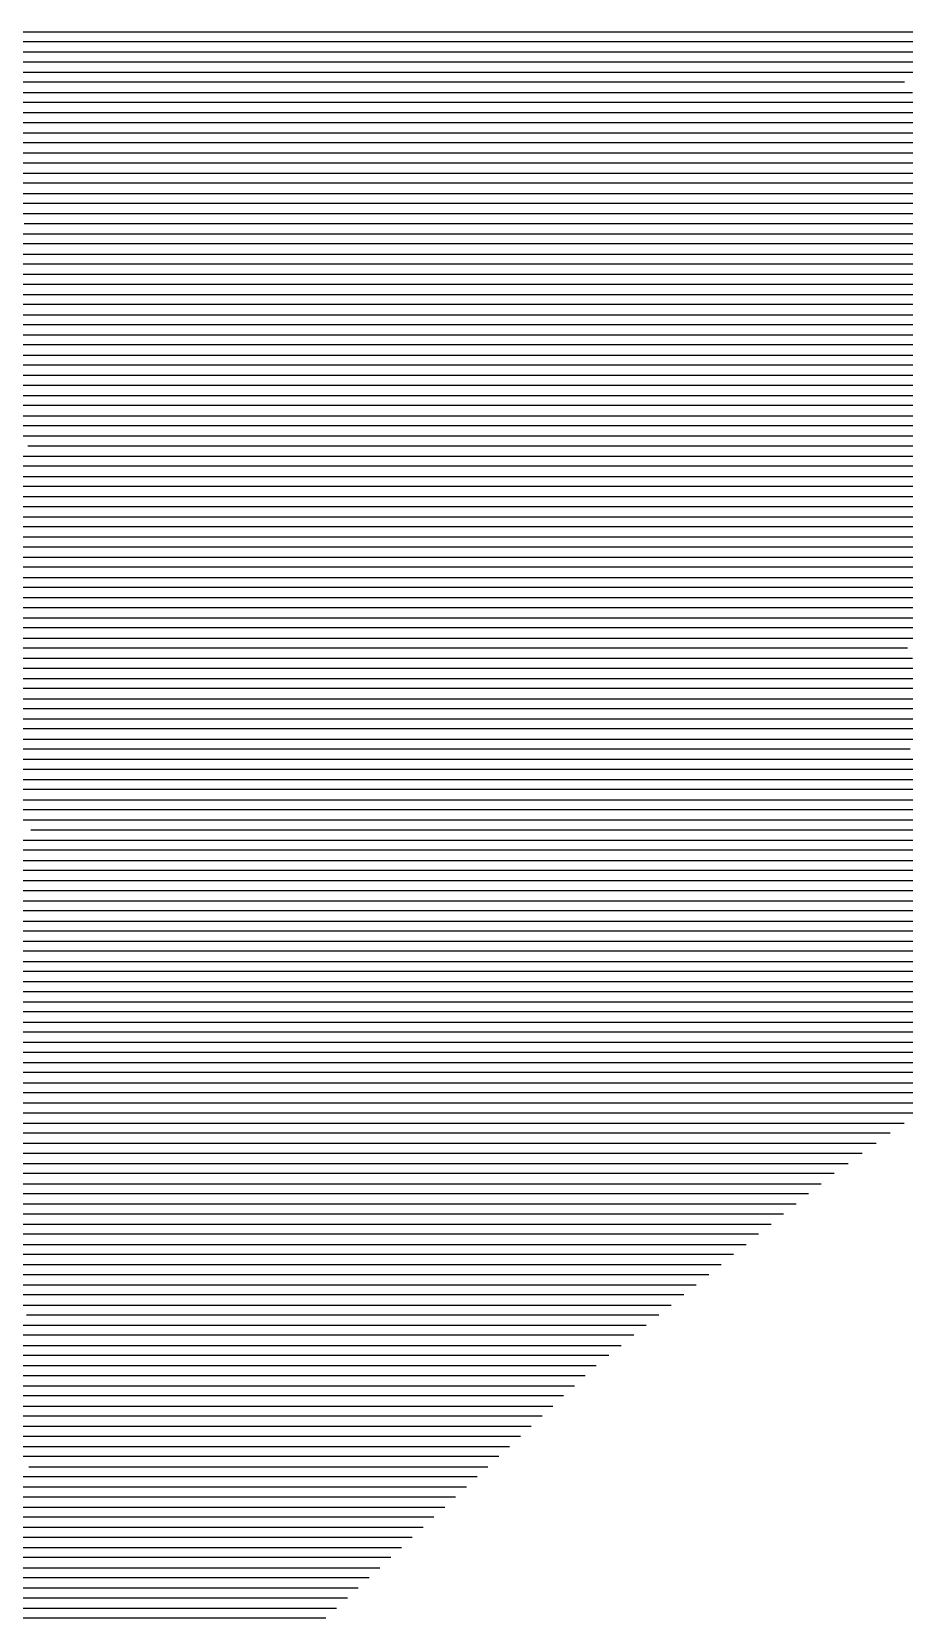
# Model space of a CAD drawing. Header units: metres. Extents: x -6.9 to 6.9, y -7 to 7.
# Drawn here: x -3.81 to -2.946, y 3.506 to 5.076 of the extents above; entities that cross this region are included whole.
import ezdxf

# ---------------------------------------------------------------- set-up
doc = ezdxf.new("R2010")
doc.units = ezdxf.units.M

msp = doc.modelspace()

# ---------------------------------------------------------------- linework, layer by layer
for p, q in [((-3.977887, 5.076469, -0.677745), (-3.560735, 5.076469, -0.637117)), ((-3.560735, 5.076469, -0.637117), (-3.421438, 5.076469, -0.623063)), ((-3.421438, 5.076469, -0.623063), (-3.241267, 5.076469, -0.605376)), ((-3.241267, 5.076469, -0.605376), (-2.985709, 5.076469, -0.579367)), ((-2.985709, 5.076469, -0.579367), (-2.837104, 5.076469, -0.56466)), ((-3.555966, 5.066469, -0.636355), (-3.969437, 5.066469, -0.676624)), ((-3.960987, 5.056469, -0.675503), (-3.551197, 5.056469, -0.635593)), ((-3.414665, 5.066469, -0.622099), (-3.555966, 5.066469, -0.636355)), ((-3.551197, 5.056469, -0.635593), (-3.407893, 5.056469, -0.621134)), ((-3.23638, 5.066469, -0.604597), (-3.414665, 5.066469, -0.622099)), ((-3.407893, 5.056469, -0.621134), (-3.231493, 5.056469, -0.603818)), ((-2.977816, 5.066469, -0.578282), (-3.23638, 5.066469, -0.604597)), ((-3.231493, 5.056469, -0.603818), (-2.969923, 5.056469, -0.577197)), ((-2.831254, 5.066469, -0.563777), (-2.977816, 5.066469, -0.578282)), ((-2.969923, 5.056469, -0.577197), (-2.825403, 5.056469, -0.562894)), ((-3.546428, 5.046469, -0.634831), (-3.952538, 5.046469, -0.674382)), ((-3.40112, 5.046469, -0.62017), (-3.546428, 5.046469, -0.634831)), ((-3.226606, 5.046469, -0.603038), (-3.40112, 5.046469, -0.62017)), ((-2.96203, 5.046469, -0.576111), (-3.226606, 5.046469, -0.603038)), ((-2.819552, 5.046469, -0.562011), (-2.96203, 5.046469, -0.576111)), ((-3.944088, 5.036469, -0.673262), (-3.54166, 5.036469, -0.634068)), ((-3.536891, 5.026469, -0.633306), (-3.935639, 5.026469, -0.672141)), ((-3.54166, 5.036469, -0.634068), (-3.394348, 5.036469, -0.619205)), ((-3.387576, 5.026469, -0.618241), (-3.536891, 5.026469, -0.633306)), ((-3.394348, 5.036469, -0.619205), (-3.221719, 5.036469, -0.602259)), ((-3.216832, 5.026469, -0.60148), (-3.387576, 5.026469, -0.618241)), ((-3.221719, 5.036469, -0.602259), (-2.954137, 5.036469, -0.575026)), ((-2.946243, 5.026469, -0.573941), (-3.216832, 5.026469, -0.60148)), ((-2.954137, 5.036469, -0.575026), (-2.813702, 5.036469, -0.561128)), ((-3.927189, 5.016469, -0.67102), (-3.532122, 5.016469, -0.632544)), ((-3.532122, 5.016469, -0.632544), (-3.380803, 5.016469, -0.617276)), ((-3.380803, 5.016469, -0.617276), (-3.211945, 5.016469, -0.6007)), ((-3.211945, 5.016469, -0.6007), (-2.93835, 5.016469, -0.572855)), ((-3.527354, 5.006469, -0.631781), (-3.918739, 5.006469, -0.669899)), ((-3.91029, 4.996469, -0.668779), (-3.522585, 4.996469, -0.631019)), ((-3.374031, 5.006469, -0.616312), (-3.527354, 5.006469, -0.631781)), ((-3.522585, 4.996469, -0.631019), (-3.367258, 4.996469, -0.615348)), ((-3.207058, 5.006469, -0.599921), (-3.374031, 5.006469, -0.616312)), ((-3.367258, 4.996469, -0.615348), (-3.202171, 4.996469, -0.599142)), ((-2.930457, 5.006469, -0.57177), (-3.207058, 5.006469, -0.599921)), ((-3.202171, 4.996469, -0.599142), (-2.922564, 4.996469, -0.570685)), ((-3.517816, 4.986469, -0.630257), (-3.90184, 4.986469, -0.667658)), ((-3.360486, 4.986469, -0.614383), (-3.517816, 4.986469, -0.630257)), ((-3.197284, 4.986469, -0.598362), (-3.360486, 4.986469, -0.614383)), ((-2.914671, 4.986469, -0.569599), (-3.197284, 4.986469, -0.598362)), ((-3.89339, 4.976469, -0.666537), (-3.513048, 4.976469, -0.629495)), ((-3.508279, 4.966469, -0.628732), (-3.884941, 4.966469, -0.665416)), ((-3.513048, 4.976469, -0.629495), (-3.353713, 4.976469, -0.613419)), ((-3.346941, 4.966469, -0.612454), (-3.508279, 4.966469, -0.628732)), ((-3.353713, 4.976469, -0.613419), (-3.192397, 4.976469, -0.597583)), ((-3.18751, 4.966469, -0.596804), (-3.346941, 4.966469, -0.612454)), ((-3.192397, 4.976469, -0.597583), (-2.906777, 4.976469, -0.568514)), ((-2.898884, 4.966469, -0.567429), (-3.18751, 4.966469, -0.596804)), ((-3.876491, 4.956469, -0.664296), (-3.50351, 4.956469, -0.62797)), ((-3.498742, 4.946469, -0.627208), (-3.868042, 4.946469, -0.663175)), ((-3.50351, 4.956469, -0.62797), (-3.340169, 4.956469, -0.61149)), ((-3.333396, 4.946469, -0.610525), (-3.498742, 4.946469, -0.627208)), ((-3.340169, 4.956469, -0.61149), (-3.182623, 4.956469, -0.596024)), ((-3.177736, 4.946469, -0.595245), (-3.333396, 4.946469, -0.610525)), ((-3.182623, 4.956469, -0.596024), (-2.890991, 4.956469, -0.566343)), ((-2.883098, 4.946469, -0.565258), (-3.177736, 4.946469, -0.595245)), ((-3.859592, 4.936469, -0.662054), (-3.493973, 4.936469, -0.626446)), ((-3.493973, 4.936469, -0.626446), (-3.326624, 4.936469, -0.609561)), ((-3.326624, 4.936469, -0.609561), (-3.172849, 4.936469, -0.594465)), ((-3.172849, 4.936469, -0.594465), (-2.875205, 4.936469, -0.564173)), ((-3.489204, 4.926469, -0.625683), (-3.851142, 4.926469, -0.660933)), ((-3.842693, 4.916469, -0.659812), (-3.484435, 4.916469, -0.624921)), ((-3.319851, 4.926469, -0.608596), (-3.489204, 4.926469, -0.625683)), ((-3.484435, 4.916469, -0.624921), (-3.313079, 4.916469, -0.607632)), ((-3.167962, 4.926469, -0.593686), (-3.319851, 4.926469, -0.608596)), ((-3.313079, 4.916469, -0.607632), (-3.163075, 4.916469, -0.592907)), ((-2.867311, 4.926469, -0.563087), (-3.167962, 4.926469, -0.593686)), ((-3.163075, 4.916469, -0.592907), (-2.859418, 4.916469, -0.562002)), ((-3.479667, 4.906469, -0.624159), (-3.834243, 4.906469, -0.658692)), ((-3.306306, 4.906469, -0.606668), (-3.479667, 4.906469, -0.624159)), ((-3.158188, 4.906469, -0.592127), (-3.306306, 4.906469, -0.606668)), ((-2.851525, 4.906469, -0.560917), (-3.158188, 4.906469, -0.592127)), ((-3.825794, 4.896469, -0.657571), (-3.474898, 4.896469, -0.623396)), ((-3.470129, 4.886469, -0.622634), (-3.817344, 4.886469, -0.65645)), ((-3.474898, 4.896469, -0.623396), (-3.299534, 4.896469, -0.605703)), ((-3.292762, 4.886469, -0.604739), (-3.470129, 4.886469, -0.622634)), ((-3.299534, 4.896469, -0.605703), (-3.153301, 4.896469, -0.591348)), ((-3.148414, 4.886469, -0.590569), (-3.292762, 4.886469, -0.604739)), ((-3.153301, 4.896469, -0.591348), (-2.843632, 4.896469, -0.559832)), ((-2.835739, 4.886469, -0.558746), (-3.148414, 4.886469, -0.590569)), ((-3.943093, 4.876469, -0.668732), (-3.808894, 4.876469, -0.655329)), ((-3.808894, 4.876469, -0.655329), (-3.465361, 4.876469, -0.621872)), ((-3.465361, 4.876469, -0.621872), (-3.285989, 4.876469, -0.603774)), ((-3.285989, 4.876469, -0.603774), (-3.143527, 4.876469, -0.589789)), ((-3.143527, 4.876469, -0.589789), (-2.827845, 4.876469, -0.557661)), ((-3.800445, 4.866469, -0.654209), (-3.936924, 4.866469, -0.667839)), ((-3.930755, 4.856469, -0.666946), (-3.791995, 4.856469, -0.653088)), ((-3.460592, 4.866469, -0.62111), (-3.800445, 4.866469, -0.654209)), ((-3.791995, 4.856469, -0.653088), (-3.455823, 4.856469, -0.620347)), ((-3.279217, 4.866469, -0.60281), (-3.460592, 4.866469, -0.62111)), ((-3.455823, 4.856469, -0.620347), (-3.272444, 4.856469, -0.601845)), ((-3.138639, 4.866469, -0.58901), (-3.279217, 4.866469, -0.60281)), ((-3.272444, 4.856469, -0.601845), (-3.133752, 4.856469, -0.588231)), ((-2.819952, 4.866469, -0.556576), (-3.138639, 4.866469, -0.58901)), ((-3.133752, 4.856469, -0.588231), (-2.812059, 4.856469, -0.55549)), ((-3.783545, 4.846469, -0.651967), (-3.924585, 4.846469, -0.666053)), ((-3.918416, 4.836469, -0.66516), (-3.775096, 4.836469, -0.650846)), ((-3.451055, 4.846469, -0.619585), (-3.783545, 4.846469, -0.651967)), ((-3.775096, 4.836469, -0.650846), (-3.446286, 4.836469, -0.618823)), ((-3.265672, 4.846469, -0.600881), (-3.451055, 4.846469, -0.619585)), ((-3.446286, 4.836469, -0.618823), (-3.258899, 4.836469, -0.599917)), ((-3.128865, 4.846469, -0.587451), (-3.265672, 4.846469, -0.600881)), ((-3.258899, 4.836469, -0.599917), (-3.123978, 4.836469, -0.586672)), ((-2.804166, 4.846469, -0.554405), (-3.128865, 4.846469, -0.587451)), ((-3.123978, 4.836469, -0.586672), (-2.796273, 4.836469, -0.55332)), ((-3.766646, 4.826469, -0.649726), (-3.912247, 4.826469, -0.664267)), ((-3.441517, 4.826469, -0.61806), (-3.766646, 4.826469, -0.649726)), ((-3.252127, 4.826469, -0.598952), (-3.441517, 4.826469, -0.61806)), ((-3.119091, 4.826469, -0.585893), (-3.252127, 4.826469, -0.598952)), ((-2.788379, 4.826469, -0.552234), (-3.119091, 4.826469, -0.585893)), ((-3.906077, 4.816469, -0.663374), (-3.758197, 4.816469, -0.648605)), ((-3.749747, 4.806469, -0.647484), (-3.899908, 4.806469, -0.662481)), ((-3.758197, 4.816469, -0.648605), (-3.436749, 4.816469, -0.617298)), ((-3.43198, 4.806469, -0.616536), (-3.749747, 4.806469, -0.647484)), ((-3.436749, 4.816469, -0.617298), (-3.245355, 4.816469, -0.597988)), ((-3.238582, 4.806469, -0.597023), (-3.43198, 4.806469, -0.616536)), ((-3.245355, 4.816469, -0.597988), (-3.114204, 4.816469, -0.585113)), ((-3.109317, 4.806469, -0.584334), (-3.238582, 4.806469, -0.597023)), ((-3.114204, 4.816469, -0.585113), (-2.780486, 4.816469, -0.551149)), ((-2.772593, 4.806469, -0.550064), (-3.109317, 4.806469, -0.584334)), ((-3.893738, 4.796469, -0.661588), (-3.741297, 4.796469, -0.646363)), ((-3.741297, 4.796469, -0.646363), (-3.427211, 4.796469, -0.615774)), ((-3.427211, 4.796469, -0.615774), (-3.23181, 4.796469, -0.596059)), ((-3.23181, 4.796469, -0.596059), (-3.10443, 4.796469, -0.583554)), ((-3.10443, 4.796469, -0.583554), (-2.7647, 4.796469, -0.548978)), ((-3.732848, 4.786469, -0.645242), (-3.887569, 4.786469, -0.660695)), ((-3.8814, 4.776469, -0.659802), (-3.724398, 4.776469, -0.644122)), ((-3.422442, 4.786469, -0.615011), (-3.732848, 4.786469, -0.645242)), ((-3.724398, 4.776469, -0.644122), (-3.417674, 4.776469, -0.614249)), ((-3.225037, 4.786469, -0.595094), (-3.422442, 4.786469, -0.615011)), ((-3.417674, 4.776469, -0.614249), (-3.218265, 4.776469, -0.59413)), ((-3.099543, 4.786469, -0.582775), (-3.225037, 4.786469, -0.595094)), ((-3.218265, 4.776469, -0.59413), (-3.094656, 4.776469, -0.581996)), ((-2.756807, 4.786469, -0.547893), (-3.099543, 4.786469, -0.582775)), ((-3.094656, 4.776469, -0.581996), (-2.748914, 4.776469, -0.546808)), ((-3.715949, 4.766469, -0.643001), (-3.87523, 4.766469, -0.658909)), ((-3.412905, 4.766469, -0.613487), (-3.715949, 4.766469, -0.643001)), ((-3.211493, 4.766469, -0.593165), (-3.412905, 4.766469, -0.613487)), ((-3.089769, 4.766469, -0.581216), (-3.211493, 4.766469, -0.593165)), ((-2.74102, 4.766469, -0.545723), (-3.089769, 4.766469, -0.581216)), ((-3.869061, 4.756469, -0.658016), (-3.707499, 4.756469, -0.64188)), ((-3.699049, 4.746469, -0.640759), (-3.862891, 4.746469, -0.657123)), ((-3.707499, 4.756469, -0.64188), (-3.408136, 4.756469, -0.612725)), ((-3.403368, 4.746469, -0.611962), (-3.699049, 4.746469, -0.640759)), ((-3.408136, 4.756469, -0.612725), (-3.20472, 4.756469, -0.592201)), ((-3.197948, 4.746469, -0.591237), (-3.403368, 4.746469, -0.611962)), ((-3.20472, 4.756469, -0.592201), (-3.084882, 4.756469, -0.580437)), ((-3.079995, 4.746469, -0.579658), (-3.197948, 4.746469, -0.591237)), ((-3.084882, 4.756469, -0.580437), (-2.733127, 4.756469, -0.544637)), ((-2.725234, 4.746469, -0.543552), (-3.079995, 4.746469, -0.579658)), ((-3.856722, 4.736469, -0.65623), (-3.6906, 4.736469, -0.639639)), ((-3.68215, 4.726469, -0.638518), (-3.850553, 4.726469, -0.655337)), ((-3.6906, 4.736469, -0.639639), (-3.398599, 4.736469, -0.6112)), ((-3.39383, 4.726469, -0.610438), (-3.68215, 4.726469, -0.638518)), ((-3.398599, 4.736469, -0.6112), (-3.191175, 4.736469, -0.590272)), ((-3.184403, 4.726469, -0.589308), (-3.39383, 4.726469, -0.610438)), ((-3.191175, 4.736469, -0.590272), (-3.075108, 4.736469, -0.578878)), ((-3.070221, 4.726469, -0.578099), (-3.184403, 4.726469, -0.589308)), ((-3.075108, 4.736469, -0.578878), (-2.717341, 4.736469, -0.542467)), ((-2.709448, 4.726469, -0.541381), (-3.070221, 4.726469, -0.578099)), ((-3.844383, 4.716469, -0.654444), (-3.6737, 4.716469, -0.637397)), ((-3.6737, 4.716469, -0.637397), (-3.389062, 4.716469, -0.609675)), ((-3.389062, 4.716469, -0.609675), (-3.17763, 4.716469, -0.588343)), ((-3.17763, 4.716469, -0.588343), (-3.065334, 4.716469, -0.57732)), ((-3.065334, 4.716469, -0.57732), (-2.701554, 4.716469, -0.540296)), ((-3.665251, 4.706469, -0.636276), (-3.838214, 4.706469, -0.653551)), ((-3.832045, 4.696469, -0.652658), (-3.656801, 4.696469, -0.635156)), ((-3.384293, 4.706469, -0.608913), (-3.665251, 4.706469, -0.636276)), ((-3.656801, 4.696469, -0.635156), (-3.379524, 4.696469, -0.608151)), ((-3.170858, 4.706469, -0.587379), (-3.384293, 4.706469, -0.608913)), ((-3.379524, 4.696469, -0.608151), (-3.164086, 4.696469, -0.586414)), ((-3.060447, 4.706469, -0.57654), (-3.170858, 4.706469, -0.587379)), ((-3.164086, 4.696469, -0.586414), (-3.05556, 4.696469, -0.575761)), ((-2.693661, 4.706469, -0.539211), (-3.060447, 4.706469, -0.57654)), ((-3.05556, 4.696469, -0.575761), (-2.685768, 4.696469, -0.538125)), ((-3.648352, 4.686469, -0.634035), (-3.825875, 4.686469, -0.651765)), ((-3.374755, 4.686469, -0.607389), (-3.648352, 4.686469, -0.634035)), ((-3.157313, 4.686469, -0.58545), (-3.374755, 4.686469, -0.607389)), ((-3.050673, 4.686469, -0.574982), (-3.157313, 4.686469, -0.58545)), ((-2.677875, 4.686469, -0.53704), (-3.050673, 4.686469, -0.574982)), ((-3.819706, 4.676469, -0.650871), (-3.639902, 4.676469, -0.632914)), ((-3.631452, 4.666469, -0.631793), (-3.813536, 4.666469, -0.649978)), ((-3.639902, 4.676469, -0.632914), (-3.369987, 4.676469, -0.606626)), ((-3.365218, 4.666469, -0.605864), (-3.631452, 4.666469, -0.631793)), ((-3.369987, 4.676469, -0.606626), (-3.150541, 4.676469, -0.584485)), ((-3.143768, 4.666469, -0.583521), (-3.365218, 4.666469, -0.605864)), ((-3.150541, 4.676469, -0.584485), (-3.045786, 4.676469, -0.574202)), ((-3.040899, 4.666469, -0.573423), (-3.143768, 4.666469, -0.583521)), ((-3.045786, 4.676469, -0.574202), (-2.669982, 4.676469, -0.535955)), ((-2.662088, 4.666469, -0.534869), (-3.040899, 4.666469, -0.573423)), ((-4.200364, 4.656469, -0.687064), (-3.807367, 4.656469, -0.649085)), ((-3.807367, 4.656469, -0.649085), (-3.623003, 4.656469, -0.630672)), ((-3.623003, 4.656469, -0.630672), (-3.360449, 4.656469, -0.605102)), ((-3.360449, 4.656469, -0.605102), (-3.136996, 4.656469, -0.582557)), ((-3.136996, 4.656469, -0.582557), (-3.036012, 4.656469, -0.572643)), ((-3.036012, 4.656469, -0.572643), (-2.654195, 4.656469, -0.533784)), ((-3.801198, 4.646469, -0.648192), (-4.18983, 4.646469, -0.685749)), ((-4.179297, 4.636469, -0.684434), (-3.795028, 4.636469, -0.647299)), ((-3.614553, 4.646469, -0.629552), (-3.801198, 4.646469, -0.648192)), ((-3.795028, 4.636469, -0.647299), (-3.606103, 4.636469, -0.628431)), ((-3.355681, 4.646469, -0.60434), (-3.614553, 4.646469, -0.629552)), ((-3.606103, 4.636469, -0.628431), (-3.350912, 4.636469, -0.603577)), ((-3.130223, 4.646469, -0.581592), (-3.355681, 4.646469, -0.60434)), ((-3.350912, 4.636469, -0.603577), (-3.123451, 4.636469, -0.580628)), ((-3.031125, 4.646469, -0.571864), (-3.130223, 4.646469, -0.581592)), ((-3.123451, 4.636469, -0.580628), (-3.026238, 4.636469, -0.571085)), ((-2.646302, 4.646469, -0.532699), (-3.031125, 4.646469, -0.571864)), ((-3.026238, 4.636469, -0.571085), (-2.638409, 4.636469, -0.531614)), ((-3.788859, 4.626469, -0.646406), (-4.168763, 4.626469, -0.683119)), ((-4.158229, 4.616469, -0.681804), (-3.782689, 4.616469, -0.645513)), ((-3.597654, 4.626469, -0.62731), (-3.788859, 4.626469, -0.646406)), ((-3.782689, 4.616469, -0.645513), (-3.589204, 4.616469, -0.626189)), ((-3.346143, 4.626469, -0.602815), (-3.597654, 4.626469, -0.62731)), ((-3.589204, 4.616469, -0.626189), (-3.341375, 4.616469, -0.602053)), ((-3.116679, 4.626469, -0.579663), (-3.346143, 4.626469, -0.602815)), ((-3.341375, 4.616469, -0.602053), (-3.109906, 4.616469, -0.578699)), ((-3.021351, 4.626469, -0.570305), (-3.116679, 4.626469, -0.579663)), ((-3.109906, 4.616469, -0.578699), (-3.016464, 4.616469, -0.569526)), ((-2.630516, 4.626469, -0.530528), (-3.021351, 4.626469, -0.570305)), ((-3.016464, 4.616469, -0.569526), (-2.622622, 4.616469, -0.529443)), ((-3.77652, 4.606469, -0.64462), (-4.147695, 4.606469, -0.68049)), ((-3.580755, 4.606469, -0.625069), (-3.77652, 4.606469, -0.64462)), ((-3.336606, 4.606469, -0.60129), (-3.580755, 4.606469, -0.625069)), ((-3.103134, 4.606469, -0.577734), (-3.336606, 4.606469, -0.60129)), ((-3.011577, 4.606469, -0.568747), (-3.103134, 4.606469, -0.577734)), ((-2.614729, 4.606469, -0.528358), (-3.011577, 4.606469, -0.568747)), ((-4.137162, 4.596469, -0.679175), (-3.770351, 4.596469, -0.643727)), ((-3.764181, 4.586469, -0.642834), (-4.126628, 4.586469, -0.67786)), ((-3.770351, 4.596469, -0.643727), (-3.572305, 4.596469, -0.623948)), ((-3.563855, 4.586469, -0.622827), (-3.764181, 4.586469, -0.642834)), ((-3.572305, 4.596469, -0.623948), (-3.331837, 4.596469, -0.600528)), ((-3.327069, 4.586469, -0.599766), (-3.563855, 4.586469, -0.622827)), ((-3.331837, 4.596469, -0.600528), (-3.096361, 4.596469, -0.57677)), ((-3.089589, 4.586469, -0.575806), (-3.327069, 4.586469, -0.599766)), ((-3.096361, 4.596469, -0.57677), (-3.00669, 4.596469, -0.567967)), ((-3.001803, 4.586469, -0.567188), (-3.089589, 4.586469, -0.575806)), ((-3.00669, 4.596469, -0.567967), (-2.606836, 4.596469, -0.527272)), ((-2.598943, 4.586469, -0.526187), (-3.001803, 4.586469, -0.567188)), ((-4.116094, 4.576469, -0.676545), (-3.758012, 4.576469, -0.641941)), ((-3.758012, 4.576469, -0.641941), (-3.555406, 4.576469, -0.621706)), ((-3.555406, 4.576469, -0.621706), (-3.3223, 4.576469, -0.599004)), ((-3.3223, 4.576469, -0.599004), (-3.082816, 4.576469, -0.574841)), ((-3.082816, 4.576469, -0.574841), (-2.996916, 4.576469, -0.566409)), ((-2.996916, 4.576469, -0.566409), (-2.59105, 4.576469, -0.525102)), ((-3.751843, 4.566469, -0.641048), (-4.105561, 4.566469, -0.67523)), ((-4.095027, 4.556469, -0.673916), (-3.745673, 4.556469, -0.640155)), ((-3.546956, 4.566469, -0.620586), (-3.751843, 4.566469, -0.641048)), ((-3.745673, 4.556469, -0.640155), (-3.538507, 4.556469, -0.619465)), ((-3.317531, 4.566469, -0.598241), (-3.546956, 4.566469, -0.620586)), ((-3.538507, 4.556469, -0.619465), (-3.312762, 4.556469, -0.597479)), ((-3.076044, 4.566469, -0.573877), (-3.317531, 4.566469, -0.598241)), ((-3.312762, 4.556469, -0.597479), (-3.069272, 4.556469, -0.572912)), ((-2.992029, 4.566469, -0.565629), (-3.076044, 4.566469, -0.573877)), ((-3.069272, 4.556469, -0.572912), (-2.987142, 4.556469, -0.56485)), ((-2.583156, 4.566469, -0.524016), (-2.992029, 4.566469, -0.565629)), ((-2.987142, 4.556469, -0.56485), (-2.575263, 4.556469, -0.522931)), ((-3.739504, 4.546469, -0.639262), (-4.084493, 4.546469, -0.672601)), ((-3.530057, 4.546469, -0.618344), (-3.739504, 4.546469, -0.639262)), ((-3.307994, 4.546469, -0.596717), (-3.530057, 4.546469, -0.618344)), ((-3.062499, 4.546469, -0.571948), (-3.307994, 4.546469, -0.596717)), ((-2.982255, 4.546469, -0.564071), (-3.062499, 4.546469, -0.571948)), ((-2.56737, 4.546469, -0.521846), (-2.982255, 4.546469, -0.564071)), ((-4.073959, 4.536469, -0.671286), (-3.733334, 4.536469, -0.638369)), ((-3.727165, 4.526469, -0.637476), (-4.063426, 4.526469, -0.669971)), ((-3.733334, 4.536469, -0.638369), (-3.521607, 4.536469, -0.617223)), ((-3.513158, 4.526469, -0.616102), (-3.727165, 4.526469, -0.637476)), ((-3.521607, 4.536469, -0.617223), (-3.303225, 4.536469, -0.595955)), ((-3.298456, 4.526469, -0.595192), (-3.513158, 4.526469, -0.616102)), ((-3.303225, 4.536469, -0.595955), (-3.055727, 4.536469, -0.570983)), ((-3.048954, 4.526469, -0.570019), (-3.298456, 4.526469, -0.595192)), ((-3.055727, 4.536469, -0.570983), (-2.977368, 4.536469, -0.563291)), ((-2.972481, 4.526469, -0.562512), (-3.048954, 4.526469, -0.570019)), ((-2.977368, 4.536469, -0.563291), (-2.559477, 4.536469, -0.52076)), ((-2.551584, 4.526469, -0.519675), (-2.972481, 4.526469, -0.562512)), ((-4.052892, 4.516469, -0.668656), (-3.720996, 4.516469, -0.636583)), ((-3.714826, 4.506469, -0.63569), (-4.042358, 4.506469, -0.667342)), ((-3.720996, 4.516469, -0.636583), (-3.504708, 4.516469, -0.614982)), ((-3.496258, 4.506469, -0.613861), (-3.714826, 4.506469, -0.63569)), ((-3.504708, 4.516469, -0.614982), (-3.293688, 4.516469, -0.59443)), ((-3.288919, 4.506469, -0.593668), (-3.496258, 4.506469, -0.613861)), ((-3.293688, 4.516469, -0.59443), (-3.042182, 4.516469, -0.569054)), ((-3.035409, 4.506469, -0.56809), (-3.288919, 4.506469, -0.593668)), ((-3.042182, 4.516469, -0.569054), (-2.967594, 4.516469, -0.561732)), ((-2.962707, 4.506469, -0.560953), (-3.035409, 4.506469, -0.56809)), ((-2.967594, 4.516469, -0.561732), (-2.543691, 4.516469, -0.51859)), ((-2.535797, 4.506469, -0.517504), (-2.962707, 4.506469, -0.560953)), ((-4.031825, 4.496469, -0.666027), (-3.708657, 4.496469, -0.634797)), ((-3.708657, 4.496469, -0.634797), (-3.487809, 4.496469, -0.61274)), ((-3.487809, 4.496469, -0.61274), (-3.28415, 4.496469, -0.592905)), ((-3.28415, 4.496469, -0.592905), (-3.028637, 4.496469, -0.567126)), ((-3.028637, 4.496469, -0.567126), (-2.95782, 4.496469, -0.560174)), ((-2.95782, 4.496469, -0.560174), (-2.527904, 4.496469, -0.516419)), ((-3.702488, 4.486469, -0.633904), (-4.021291, 4.486469, -0.664712)), ((-4.010757, 4.476469, -0.663397), (-3.696318, 4.476469, -0.633011)), ((-3.479359, 4.486469, -0.611619), (-3.702488, 4.486469, -0.633904)), ((-3.696318, 4.476469, -0.633011), (-3.47091, 4.476469, -0.610499)), ((-3.279382, 4.486469, -0.592143), (-3.479359, 4.486469, -0.611619)), ((-3.47091, 4.476469, -0.610499), (-3.274613, 4.476469, -0.591381)), ((-3.021865, 4.486469, -0.566161), (-3.279382, 4.486469, -0.592143)), ((-3.274613, 4.476469, -0.591381), (-3.015092, 4.476469, -0.565197)), ((-2.952933, 4.486469, -0.559394), (-3.021865, 4.486469, -0.566161)), ((-3.015092, 4.476469, -0.565197), (-2.948046, 4.476469, -0.558615)), ((-2.520011, 4.486469, -0.515334), (-2.952933, 4.486469, -0.559394)), ((-2.948046, 4.476469, -0.558615), (-2.512118, 4.476469, -0.514249)), ((-3.690149, 4.466469, -0.632118), (-4.000224, 4.466469, -0.662082)), ((-3.46246, 4.466469, -0.609378), (-3.690149, 4.466469, -0.632118)), ((-3.269844, 4.466469, -0.590619), (-3.46246, 4.466469, -0.609378)), ((-3.00832, 4.466469, -0.564232), (-3.269844, 4.466469, -0.590619)), ((-2.943159, 4.466469, -0.557836), (-3.00832, 4.466469, -0.564232)), ((-3.98969, 4.456469, -0.660768), (-3.683979, 4.456469, -0.631225)), ((-3.67781, 4.446469, -0.630332), (-3.979156, 4.446469, -0.659453)), ((-3.683979, 4.456469, -0.631225), (-3.45401, 4.456469, -0.608257)), ((-3.445561, 4.446469, -0.607136), (-3.67781, 4.446469, -0.630332)), ((-3.45401, 4.456469, -0.608257), (-3.265076, 4.456469, -0.589856)), ((-3.260307, 4.446469, -0.589094), (-3.445561, 4.446469, -0.607136)), ((-3.265076, 4.456469, -0.589856), (-3.001547, 4.456469, -0.563268)), ((-2.994775, 4.446469, -0.562303), (-3.260307, 4.446469, -0.589094)), ((-3.001547, 4.456469, -0.563268), (-2.938272, 4.456469, -0.557056)), ((-2.933385, 4.446469, -0.556277), (-2.994775, 4.446469, -0.562303)), ((-3.968622, 4.436469, -0.658138), (-3.671641, 4.436469, -0.629439)), ((-3.671641, 4.436469, -0.629439), (-3.437111, 4.436469, -0.606016)), ((-3.437111, 4.436469, -0.606016), (-3.255538, 4.436469, -0.588332)), ((-3.255538, 4.436469, -0.588332), (-2.988002, 4.436469, -0.561339)), ((-2.988002, 4.436469, -0.561339), (-2.928498, 4.436469, -0.555498)), ((-3.665471, 4.426469, -0.628546), (-3.958089, 4.426469, -0.656823)), ((-3.947555, 4.416469, -0.655509), (-3.659302, 4.416469, -0.627653)), ((-3.428661, 4.426469, -0.604895), (-3.665471, 4.426469, -0.628546)), ((-3.659302, 4.416469, -0.627653), (-3.420212, 4.416469, -0.603774)), ((-3.250769, 4.426469, -0.58757), (-3.428661, 4.426469, -0.604895)), ((-3.420212, 4.416469, -0.603774), (-3.246001, 4.416469, -0.586807)), ((-2.98123, 4.426469, -0.560374), (-3.250769, 4.426469, -0.58757)), ((-3.246001, 4.416469, -0.586807), (-2.974458, 4.416469, -0.55941)), ((-2.923611, 4.426469, -0.554718), (-2.98123, 4.426469, -0.560374)), ((-2.974458, 4.416469, -0.55941), (-2.918724, 4.416469, -0.553939)), ((-3.653132, 4.406469, -0.62676), (-3.937021, 4.406469, -0.654194)), ((-3.926488, 4.396469, -0.652879), (-3.646963, 4.396469, -0.625867)), ((-3.411762, 4.406469, -0.602653), (-3.653132, 4.406469, -0.62676)), ((-3.646963, 4.396469, -0.625867), (-3.403313, 4.396469, -0.601533)), ((-3.241232, 4.406469, -0.586045), (-3.411762, 4.406469, -0.602653)), ((-3.403313, 4.396469, -0.601533), (-3.236463, 4.396469, -0.585283)), ((-2.967685, 4.406469, -0.558446), (-3.241232, 4.406469, -0.586045)), ((-3.236463, 4.396469, -0.585283), (-2.960913, 4.396469, -0.557481)), ((-2.913837, 4.406469, -0.55316), (-2.967685, 4.406469, -0.558446)), ((-2.960913, 4.396469, -0.557481), (-2.90895, 4.396469, -0.55238)), ((-3.640794, 4.386469, -0.624973), (-3.915954, 4.386469, -0.651564)), ((-3.394863, 4.386469, -0.600412), (-3.640794, 4.386469, -0.624973)), ((-3.231695, 4.386469, -0.58452), (-3.394863, 4.386469, -0.600412)), ((-2.95414, 4.386469, -0.556517), (-3.231695, 4.386469, -0.58452)), ((-2.904063, 4.386469, -0.551601), (-2.95414, 4.386469, -0.556517)), ((-3.90542, 4.376469, -0.650249), (-3.634624, 4.376469, -0.62408)), ((-3.628455, 4.366469, -0.623187), (-3.894886, 4.366469, -0.648935)), ((-3.634624, 4.376469, -0.62408), (-3.386413, 4.376469, -0.599291)), ((-3.377964, 4.366469, -0.59817), (-3.628455, 4.366469, -0.623187)), ((-3.386413, 4.376469, -0.599291), (-3.226926, 4.376469, -0.583758)), ((-3.222157, 4.366469, -0.582996), (-3.377964, 4.366469, -0.59817)), ((-3.226926, 4.376469, -0.583758), (-2.947368, 4.376469, -0.555552)), ((-2.940595, 4.366469, -0.554588), (-3.222157, 4.366469, -0.582996)), ((-2.947368, 4.376469, -0.555552), (-2.899176, 4.376469, -0.550821)), ((-3.884353, 4.356469, -0.64762), (-3.622286, 4.356469, -0.622294)), ((-3.622286, 4.356469, -0.622294), (-3.369514, 4.356469, -0.597049)), ((-3.369514, 4.356469, -0.597049), (-3.217389, 4.356469, -0.582234)), ((-3.217389, 4.356469, -0.582234), (-2.933823, 4.356469, -0.553623)), ((-3.616116, 4.346469, -0.621401), (-3.873819, 4.346469, -0.646305)), ((-3.863285, 4.336469, -0.64499), (-3.609947, 4.336469, -0.620508)), ((-3.361065, 4.346469, -0.595929), (-3.616116, 4.346469, -0.621401)), ((-3.609947, 4.336469, -0.620508), (-3.352615, 4.336469, -0.594808)), ((-3.21262, 4.346469, -0.581471), (-3.361065, 4.346469, -0.595929)), ((-3.352615, 4.336469, -0.594808), (-3.207851, 4.336469, -0.580709)), ((-2.927051, 4.346469, -0.552659), (-3.21262, 4.346469, -0.581471)), ((-3.207851, 4.336469, -0.580709), (-2.920278, 4.336469, -0.551695)), ((-3.603777, 4.326469, -0.619615), (-3.852752, 4.326469, -0.643675)), ((-3.344165, 4.326469, -0.593687), (-3.603777, 4.326469, -0.619615)), ((-3.203082, 4.326469, -0.579947), (-3.344165, 4.326469, -0.593687)), ((-2.913506, 4.326469, -0.55073), (-3.203082, 4.326469, -0.579947)), ((-3.842218, 4.316469, -0.642361), (-3.597608, 4.316469, -0.618722)), ((-3.591439, 4.306469, -0.617829), (-3.831684, 4.306469, -0.641046)), ((-3.597608, 4.316469, -0.618722), (-3.335716, 4.316469, -0.592566)), ((-3.327266, 4.306469, -0.591446), (-3.591439, 4.306469, -0.617829)), ((-3.335716, 4.316469, -0.592566), (-3.198314, 4.316469, -0.579184)), ((-3.193545, 4.306469, -0.578422), (-3.327266, 4.306469, -0.591446)), ((-3.198314, 4.316469, -0.579184), (-2.906733, 4.316469, -0.549766)), ((-2.899961, 4.306469, -0.548801), (-3.193545, 4.306469, -0.578422)), ((-3.821151, 4.296469, -0.639731), (-3.585269, 4.296469, -0.616936)), ((-3.5791, 4.286469, -0.616043), (-3.810617, 4.286469, -0.638416)), ((-3.585269, 4.296469, -0.616936), (-3.318816, 4.296469, -0.590325)), ((-3.310367, 4.286469, -0.589204), (-3.5791, 4.286469, -0.616043)), ((-3.318816, 4.296469, -0.590325), (-3.188776, 4.296469, -0.57766)), ((-3.184008, 4.286469, -0.576898), (-3.310367, 4.286469, -0.589204)), ((-3.188776, 4.296469, -0.57766), (-2.893189, 4.296469, -0.547837)), ((-2.886416, 4.286469, -0.546872), (-3.184008, 4.286469, -0.576898)), ((-4.128481, 4.276469, -0.669547), (-3.800083, 4.276469, -0.637101)), ((-3.800083, 4.276469, -0.637101), (-3.572931, 4.276469, -0.61515)), ((-3.572931, 4.276469, -0.61515), (-3.301917, 4.276469, -0.588083)), ((-3.301917, 4.276469, -0.588083), (-3.179239, 4.276469, -0.576135)), ((-3.179239, 4.276469, -0.576135), (-2.879644, 4.276469, -0.545908)), ((-3.789549, 4.266469, -0.635787), (-4.121806, 4.266469, -0.668613)), ((-4.115132, 4.256469, -0.66768), (-3.779016, 4.256469, -0.634472)), ((-3.566761, 4.266469, -0.614257), (-3.789549, 4.266469, -0.635787)), ((-3.779016, 4.256469, -0.634472), (-3.560592, 4.256469, -0.613364)), ((-3.293468, 4.266469, -0.586963), (-3.566761, 4.266469, -0.614257)), ((-3.560592, 4.256469, -0.613364), (-3.285018, 4.256469, -0.585842)), ((-3.17447, 4.266469, -0.575373), (-3.293468, 4.266469, -0.586963)), ((-3.285018, 4.256469, -0.585842), (-3.169702, 4.256469, -0.574611)), ((-2.872871, 4.266469, -0.544943), (-3.17447, 4.266469, -0.575373)), ((-3.169702, 4.256469, -0.574611), (-2.866099, 4.256469, -0.543979)), ((-3.768482, 4.246469, -0.633157), (-4.108458, 4.246469, -0.666746)), ((-3.554422, 4.246469, -0.612471), (-3.768482, 4.246469, -0.633157)), ((-3.276568, 4.246469, -0.584721), (-3.554422, 4.246469, -0.612471)), ((-3.164933, 4.246469, -0.573849), (-3.276568, 4.246469, -0.584721)), ((-2.859326, 4.246469, -0.543015), (-3.164933, 4.246469, -0.573849)), ((-4.101783, 4.236469, -0.665813), (-3.757948, 4.236469, -0.631842)), ((-3.747415, 4.226469, -0.630528), (-4.095109, 4.226469, -0.664879)), ((-3.757948, 4.236469, -0.631842), (-3.548253, 4.236469, -0.611578)), ((-3.542084, 4.226469, -0.610685), (-3.747415, 4.226469, -0.630528)), ((-3.548253, 4.236469, -0.611578), (-3.268119, 4.236469, -0.5836)), ((-3.259669, 4.226469, -0.582479), (-3.542084, 4.226469, -0.610685)), ((-3.268119, 4.236469, -0.5836), (-3.160164, 4.236469, -0.573086)), ((-3.155396, 4.226469, -0.572324), (-3.259669, 4.226469, -0.582479)), ((-3.160164, 4.236469, -0.573086), (-2.852554, 4.236469, -0.54205)), ((-2.845782, 4.226469, -0.541086), (-3.155396, 4.226469, -0.572324)), ((-4.088434, 4.216469, -0.663946), (-3.736881, 4.216469, -0.629213)), ((-3.736881, 4.216469, -0.629213), (-3.535914, 4.216469, -0.609792)), ((-3.535914, 4.216469, -0.609792), (-3.25122, 4.216469, -0.581359)), ((-3.25122, 4.216469, -0.581359), (-3.150627, 4.216469, -0.571562)), ((-3.150627, 4.216469, -0.571562), (-2.839009, 4.216469, -0.540121)), ((-3.726347, 4.206469, -0.627898), (-4.08176, 4.206469, -0.663012)), ((-4.075086, 4.196469, -0.662079), (-3.715813, 4.196469, -0.626583)), ((-3.529745, 4.206469, -0.608899), (-3.726347, 4.206469, -0.627898)), ((-3.715813, 4.196469, -0.626583), (-3.523575, 4.196469, -0.608006)), ((-3.24277, 4.206469, -0.580238), (-3.529745, 4.206469, -0.608899)), ((-3.523575, 4.196469, -0.608006), (-3.23432, 4.196469, -0.579117)), ((-3.145858, 4.206469, -0.570799), (-3.24277, 4.206469, -0.580238)), ((-3.23432, 4.196469, -0.579117), (-3.141089, 4.196469, -0.570037)), ((-2.832237, 4.206469, -0.539157), (-3.145858, 4.206469, -0.570799)), ((-3.141089, 4.196469, -0.570037), (-2.825464, 4.196469, -0.538192)), ((-3.70528, 4.186469, -0.625268), (-4.068411, 4.186469, -0.661145)), ((-4.061737, 4.176469, -0.660212), (-3.694746, 4.176469, -0.623954)), ((-3.517406, 4.186469, -0.607113), (-3.70528, 4.186469, -0.625268)), ((-3.694746, 4.176469, -0.623954), (-3.511237, 4.176469, -0.60622)), ((-3.225871, 4.186469, -0.577996), (-3.517406, 4.186469, -0.607113)), ((-3.511237, 4.176469, -0.60622), (-3.217421, 4.176469, -0.576876)), ((-3.136321, 4.186469, -0.569275), (-3.225871, 4.186469, -0.577996)), ((-3.217421, 4.176469, -0.576876), (-3.131552, 4.176469, -0.568513)), ((-2.818692, 4.186469, -0.537228), (-3.136321, 4.186469, -0.569275)), ((-3.131552, 4.176469, -0.568513), (-2.811919, 4.176469, -0.536263)), ((-3.684212, 4.166469, -0.622639), (-4.055062, 4.166469, -0.659278)), ((-3.505067, 4.166469, -0.605327), (-3.684212, 4.166469, -0.622639)), ((-3.208971, 4.166469, -0.575755), (-3.505067, 4.166469, -0.605327)), ((-3.126783, 4.166469, -0.56775), (-3.208971, 4.166469, -0.575755)), ((-2.805147, 4.166469, -0.535299), (-3.126783, 4.166469, -0.56775)), ((-4.048388, 4.156469, -0.658345), (-3.673679, 4.156469, -0.621324)), ((-3.663145, 4.146469, -0.620009), (-4.041714, 4.146469, -0.657411)), ((-3.673679, 4.156469, -0.621324), (-3.498898, 4.156469, -0.604434)), ((-3.492729, 4.146469, -0.603541), (-3.663145, 4.146469, -0.620009)), ((-3.498898, 4.156469, -0.604434), (-3.200522, 4.156469, -0.574634)), ((-3.192072, 4.146469, -0.573513), (-3.492729, 4.146469, -0.603541)), ((-3.200522, 4.156469, -0.574634), (-3.122015, 4.156469, -0.566988)), ((-3.117246, 4.146469, -0.566226), (-3.192072, 4.146469, -0.573513)), ((-3.122015, 4.156469, -0.566988), (-2.798375, 4.156469, -0.534335)), ((-2.791602, 4.146469, -0.53337), (-3.117246, 4.146469, -0.566226)), ((-4.035039, 4.136469, -0.656478), (-3.652611, 4.136469, -0.618694)), ((-3.652611, 4.136469, -0.618694), (-3.486559, 4.136469, -0.602648)), ((-3.486559, 4.136469, -0.602648), (-3.183623, 4.136469, -0.572393)), ((-3.183623, 4.136469, -0.572393), (-3.112477, 4.136469, -0.565464)), ((-3.112477, 4.136469, -0.565464), (-2.78483, 4.136469, -0.532406)), ((-3.642077, 4.126469, -0.61738), (-4.028365, 4.126469, -0.655544)), ((-4.02169, 4.116469, -0.654611), (-3.631544, 4.116469, -0.616065)), ((-3.48039, 4.126469, -0.601755), (-3.642077, 4.126469, -0.61738)), ((-3.631544, 4.116469, -0.616065), (-3.47422, 4.116469, -0.600862)), ((-3.175173, 4.126469, -0.571272), (-3.48039, 4.126469, -0.601755)), ((-3.47422, 4.116469, -0.600862), (-3.166723, 4.116469, -0.570151)), ((-3.107709, 4.126469, -0.564701), (-3.175173, 4.126469, -0.571272)), ((-3.166723, 4.116469, -0.570151), (-3.10294, 4.116469, -0.563939)), ((-2.778057, 4.126469, -0.531441), (-3.107709, 4.126469, -0.564701)), ((-3.10294, 4.116469, -0.563939), (-2.780342, 4.116469, -0.531391)), ((-3.62101, 4.106469, -0.61475), (-4.015016, 4.106469, -0.653677)), ((-3.468051, 4.106469, -0.599969), (-3.62101, 4.106469, -0.61475)), ((-3.158274, 4.106469, -0.56903), (-3.468051, 4.106469, -0.599969)), ((-3.098171, 4.106469, -0.563177), (-3.158274, 4.106469, -0.56903)), ((-2.794191, 4.106469, -0.532507), (-3.098171, 4.106469, -0.563177)), ((-4.008342, 4.096469, -0.652744), (-3.610476, 4.096469, -0.613435)), ((-3.599943, 4.086469, -0.61212), (-4.001667, 4.086469, -0.65181)), ((-3.610476, 4.096469, -0.613435), (-3.461882, 4.096469, -0.599075)), ((-3.455712, 4.086469, -0.598182), (-3.599943, 4.086469, -0.61212)), ((-3.461882, 4.096469, -0.599075), (-3.149824, 4.096469, -0.567909)), ((-3.141374, 4.086469, -0.566789), (-3.455712, 4.086469, -0.598182)), ((-3.149824, 4.096469, -0.567909), (-3.093403, 4.096469, -0.562414)), ((-3.088634, 4.086469, -0.561652), (-3.141374, 4.086469, -0.566789)), ((-3.093403, 4.096469, -0.562414), (-2.808039, 4.096469, -0.533623)), ((-2.821887, 4.086469, -0.534739), (-3.088634, 4.086469, -0.561652)), ((-3.994993, 4.076469, -0.650877), (-3.589409, 4.076469, -0.610806)), ((-3.578875, 4.066469, -0.609491), (-3.988318, 4.066469, -0.649943)), ((-3.589409, 4.076469, -0.610806), (-3.449543, 4.076469, -0.597289)), ((-3.443373, 4.066469, -0.596396), (-3.578875, 4.066469, -0.609491)), ((-3.449543, 4.076469, -0.597289), (-3.132925, 4.076469, -0.565668)), ((-3.124475, 4.066469, -0.564547), (-3.443373, 4.066469, -0.596396)), ((-3.132925, 4.076469, -0.565668), (-3.083865, 4.076469, -0.56089)), ((-3.079096, 4.066469, -0.560128), (-3.124475, 4.066469, -0.564547)), ((-3.083865, 4.076469, -0.56089), (-2.835736, 4.076469, -0.535855)), ((-2.849584, 4.066469, -0.536971), (-3.079096, 4.066469, -0.560128)), ((-3.981644, 4.056469, -0.64901), (-3.568342, 4.056469, -0.608176)), ((-3.568342, 4.056469, -0.608176), (-3.437204, 4.056469, -0.595503)), ((-3.437204, 4.056469, -0.595503), (-3.116026, 4.056469, -0.563426)), ((-3.116026, 4.056469, -0.563426), (-3.074328, 4.056469, -0.559365)), ((-3.074328, 4.056469, -0.559365), (-2.863432, 4.056469, -0.538087)), ((-3.557808, 4.046469, -0.606861), (-3.97497, 4.046469, -0.648076)), ((-3.968295, 4.036469, -0.647143), (-3.547274, 4.036469, -0.605546)), ((-3.431035, 4.046469, -0.59461), (-3.557808, 4.046469, -0.606861)), ((-3.547274, 4.036469, -0.605546), (-3.424865, 4.036469, -0.593717)), ((-3.107576, 4.046469, -0.562306), (-3.431035, 4.046469, -0.59461)), ((-3.424865, 4.036469, -0.593717), (-3.099126, 4.036469, -0.561185)), ((-3.069559, 4.046469, -0.558603), (-3.107576, 4.046469, -0.562306)), ((-3.099126, 4.036469, -0.561185), (-3.06479, 4.036469, -0.557841)), ((-2.877281, 4.046469, -0.539203), (-3.069559, 4.046469, -0.558603)), ((-3.06479, 4.036469, -0.557841), (-2.891129, 4.036469, -0.540319)), ((-3.53674, 4.026469, -0.604232), (-3.961621, 4.026469, -0.646209)), ((-3.418696, 4.026469, -0.592824), (-3.53674, 4.026469, -0.604232)), ((-3.090677, 4.026469, -0.560064), (-3.418696, 4.026469, -0.592824)), ((-3.060022, 4.026469, -0.557079), (-3.090677, 4.026469, -0.560064)), ((-2.904977, 4.026469, -0.541435), (-3.060022, 4.026469, -0.557079)), ((-3.954946, 4.016469, -0.645276), (-3.526207, 4.016469, -0.602917)), ((-3.515673, 4.006469, -0.601602), (-3.948272, 4.006469, -0.644342)), ((-3.526207, 4.016469, -0.602917), (-3.412527, 4.016469, -0.591931)), ((-3.406357, 4.006469, -0.591038), (-3.515673, 4.006469, -0.601602)), ((-3.412527, 4.016469, -0.591931), (-3.082227, 4.016469, -0.558943)), ((-3.073778, 4.006469, -0.557823), (-3.406357, 4.006469, -0.591038)), ((-3.082227, 4.016469, -0.558943), (-3.055253, 4.016469, -0.556316)), ((-3.050484, 4.006469, -0.555554), (-3.073778, 4.006469, -0.557823)), ((-3.055253, 4.016469, -0.556316), (-2.918826, 4.016469, -0.542551)), ((-2.932674, 4.006469, -0.543668), (-3.050484, 4.006469, -0.555554)), ((-3.941598, 3.996469, -0.643409), (-3.505139, 3.996469, -0.600287)), ((-3.505139, 3.996469, -0.600287), (-3.400188, 3.996469, -0.590145)), ((-3.400188, 3.996469, -0.590145), (-3.065328, 3.996469, -0.556702)), ((-3.065328, 3.996469, -0.556702), (-3.045716, 3.996469, -0.554792)), ((-3.045716, 3.996469, -0.554792), (-2.946522, 3.996469, -0.544784)), ((-3.494606, 3.986469, -0.598973), (-3.934923, 3.986469, -0.642475)), ((-3.928249, 3.976469, -0.641542), (-3.484072, 3.976469, -0.597658)), ((-3.394018, 3.986469, -0.589252), (-3.494606, 3.986469, -0.598973)), ((-3.484072, 3.976469, -0.597658), (-3.387849, 3.976469, -0.588359)), ((-3.056878, 3.986469, -0.555581), (-3.394018, 3.986469, -0.589252)), ((-3.387849, 3.976469, -0.588359), (-3.048429, 3.976469, -0.55446)), ((-3.040947, 3.986469, -0.554029), (-3.056878, 3.986469, -0.555581)), ((-3.048429, 3.976469, -0.55446), (-3.036178, 3.976469, -0.553267)), ((-2.960371, 3.986469, -0.5459), (-3.040947, 3.986469, -0.554029)), ((-3.036178, 3.976469, -0.553267), (-2.974219, 3.976469, -0.547016)), ((-3.473538, 3.966469, -0.596343), (-3.921574, 3.966469, -0.640608)), ((-3.9149, 3.956469, -0.639675), (-3.463004, 3.956469, -0.595028)), ((-3.38168, 3.966469, -0.587466), (-3.473538, 3.966469, -0.596343)), ((-3.463004, 3.956469, -0.595028), (-3.37551, 3.956469, -0.586573)), ((-3.039979, 3.966469, -0.553339), (-3.38168, 3.966469, -0.587466)), ((-3.37551, 3.956469, -0.586573), (-3.031529, 3.956469, -0.552219)), ((-3.03141, 3.966469, -0.552505), (-3.039979, 3.966469, -0.553339)), ((-3.031529, 3.956469, -0.552219), (-3.026641, 3.956469, -0.551743)), ((-2.988067, 3.966469, -0.548132), (-3.03141, 3.966469, -0.552505)), ((-3.026641, 3.956469, -0.551743), (-3.001916, 3.956469, -0.549248)), ((-3.452471, 3.946469, -0.593713), (-3.908226, 3.946469, -0.638741)), ((-3.369341, 3.946469, -0.58568), (-3.452471, 3.946469, -0.593713)), ((-3.02308, 3.946469, -0.551098), (-3.369341, 3.946469, -0.58568)), ((-3.021872, 3.946469, -0.55098), (-3.02308, 3.946469, -0.551098)), ((-3.015764, 3.946469, -0.550364), (-3.021872, 3.946469, -0.55098)), ((-3.901551, 3.936469, -0.637808), (-3.441937, 3.936469, -0.592399)), ((-3.431403, 3.926469, -0.591084), (-3.894877, 3.926469, -0.636874)), ((-3.441937, 3.936469, -0.592399), (-3.363172, 3.936469, -0.584787)), ((-3.357002, 3.926469, -0.583894), (-3.431403, 3.926469, -0.591084)), ((-3.363172, 3.936469, -0.584787), (-3.028618, 3.936469, -0.551374)), ((-3.040986, 3.926469, -0.552332), (-3.357002, 3.926469, -0.583894)), ((-3.888202, 3.916469, -0.635941), (-3.42087, 3.916469, -0.589769)), ((-3.42087, 3.916469, -0.589769), (-3.350833, 3.916469, -0.583001)), ((-3.350833, 3.916469, -0.583001), (-3.053354, 3.916469, -0.553291)), ((-3.410336, 3.906469, -0.588454), (-3.881528, 3.906469, -0.635007)), ((-3.874854, 3.896469, -0.634074), (-3.399802, 3.896469, -0.587139)), ((-3.344663, 3.906469, -0.582108), (-3.410336, 3.906469, -0.588454)), ((-3.399802, 3.896469, -0.587139), (-3.338494, 3.896469, -0.581215)), ((-3.065721, 3.906469, -0.554249), (-3.344663, 3.906469, -0.582108)), ((-3.338494, 3.896469, -0.581215), (-3.078089, 3.896469, -0.555207)), ((-3.389269, 3.886469, -0.585825), (-3.868179, 3.886469, -0.63314)), ((-3.332325, 3.886469, -0.580322), (-3.389269, 3.886469, -0.585825)), ((-3.090457, 3.886469, -0.556166), (-3.332325, 3.886469, -0.580322)), ((-3.861505, 3.876469, -0.632207), (-3.378735, 3.876469, -0.58451)), ((-3.368201, 3.866469, -0.583195), (-3.85483, 3.866469, -0.631273)), ((-3.378735, 3.876469, -0.58451), (-3.326155, 3.876469, -0.579429)), ((-3.319986, 3.866469, -0.578536), (-3.368201, 3.866469, -0.583195)), ((-3.326155, 3.876469, -0.579429), (-3.102825, 3.876469, -0.557124)), ((-3.115193, 3.866469, -0.558082), (-3.319986, 3.866469, -0.578536)), ((-3.848156, 3.856469, -0.63034), (-3.357667, 3.856469, -0.58188)), ((-3.357667, 3.856469, -0.58188), (-3.313816, 3.856469, -0.577643)), ((-3.313816, 3.856469, -0.577643), (-3.127561, 3.856469, -0.559041)), ((-3.347134, 3.846469, -0.580565), (-3.841482, 3.846469, -0.629406)), ((-3.834807, 3.836469, -0.628473), (-3.3366, 3.836469, -0.579251)), ((-3.307647, 3.846469, -0.57675), (-3.347134, 3.846469, -0.580565)), ((-3.3366, 3.836469, -0.579251), (-3.301478, 3.836469, -0.575857)), ((-3.139929, 3.846469, -0.559999), (-3.307647, 3.846469, -0.57675)), ((-3.301478, 3.836469, -0.575857), (-3.152297, 3.836469, -0.560958)), ((-3.326066, 3.826469, -0.577936), (-3.828133, 3.826469, -0.627539)), ((-3.821458, 3.816469, -0.626606), (-3.315533, 3.816469, -0.576621)), ((-3.295308, 3.826469, -0.574964), (-3.326066, 3.826469, -0.577936)), ((-3.315533, 3.816469, -0.576621), (-3.289139, 3.816469, -0.57407)), ((-3.164665, 3.826469, -0.561916), (-3.295308, 3.826469, -0.574964)), ((-3.289139, 3.816469, -0.57407), (-3.177033, 3.816469, -0.562874)), ((-3.304999, 3.806469, -0.575306), (-3.814784, 3.806469, -0.625672)), ((-3.28297, 3.806469, -0.573177), (-3.304999, 3.806469, -0.575306)), ((-3.189401, 3.806469, -0.563833), (-3.28297, 3.806469, -0.573177)), ((-3.972897, 3.796469, -0.640519), (-3.80811, 3.796469, -0.624739)), ((-3.801435, 3.786469, -0.623805), (-3.961448, 3.786469, -0.639129)), ((-3.80811, 3.796469, -0.624739), (-3.294465, 3.796469, -0.573992)), ((-3.283931, 3.786469, -0.572677), (-3.801435, 3.786469, -0.623805)), ((-3.294465, 3.796469, -0.573992), (-3.2768, 3.796469, -0.572284)), ((-3.270631, 3.786469, -0.571391), (-3.283931, 3.786469, -0.572677)), ((-3.2768, 3.796469, -0.572284), (-3.201769, 3.796469, -0.564791)), ((-3.214137, 3.786469, -0.565749), (-3.270631, 3.786469, -0.571391)), ((-3.949999, 3.776469, -0.637738), (-3.794761, 3.776469, -0.622872)), ((-3.794761, 3.776469, -0.622872), (-3.273398, 3.776469, -0.571362)), ((-3.273398, 3.776469, -0.571362), (-3.264461, 3.776469, -0.570498)), ((-3.264461, 3.776469, -0.570498), (-3.226505, 3.776469, -0.566708)), ((-3.788086, 3.766469, -0.621938), (-3.93855, 3.766469, -0.636347)), ((-3.927101, 3.756469, -0.634957), (-3.781412, 3.756469, -0.621005)), ((-3.262864, 3.766469, -0.570047), (-3.788086, 3.766469, -0.621938)), ((-3.781412, 3.756469, -0.621005), (-3.25233, 3.756469, -0.568732)), ((-3.258292, 3.766469, -0.569605), (-3.262864, 3.766469, -0.570047)), ((-3.238873, 3.766469, -0.567666), (-3.258292, 3.766469, -0.569605)), ((-3.25233, 3.756469, -0.568732), (-3.252123, 3.756469, -0.568712)), ((-3.252123, 3.756469, -0.568712), (-3.251241, 3.756469, -0.568624)), ((-3.774738, 3.746469, -0.620071), (-3.915653, 3.746469, -0.633566)), ((-3.262018, 3.746469, -0.569415), (-3.774738, 3.746469, -0.620071)), ((-3.904204, 3.736469, -0.632175), (-3.768063, 3.736469, -0.619138)), ((-3.761389, 3.726469, -0.618204), (-3.892755, 3.726469, -0.630784)), ((-3.768063, 3.736469, -0.619138), (-3.272716, 3.736469, -0.570198)), ((-3.283413, 3.726469, -0.570981), (-3.761389, 3.726469, -0.618204)), ((-3.881306, 3.716469, -0.629394), (-3.754714, 3.716469, -0.617271)), ((-3.74804, 3.706469, -0.616337), (-3.869857, 3.706469, -0.628003)), ((-3.754714, 3.716469, -0.617271), (-3.294111, 3.716469, -0.571764)), ((-3.304809, 3.706469, -0.572547), (-3.74804, 3.706469, -0.616337)), ((-3.858408, 3.696469, -0.626612), (-3.741366, 3.696469, -0.615404)), ((-3.741366, 3.696469, -0.615404), (-3.315506, 3.696469, -0.57333)), ((-3.734691, 3.686469, -0.61447), (-3.846959, 3.686469, -0.625222)), ((-3.83551, 3.676469, -0.623831), (-3.728017, 3.676469, -0.613537)), ((-3.326204, 3.686469, -0.574112), (-3.734691, 3.686469, -0.61447)), ((-3.728017, 3.676469, -0.613537), (-3.336902, 3.676469, -0.574895)), ((-3.721342, 3.666469, -0.612603), (-3.824061, 3.666469, -0.62244)), ((-3.347599, 3.666469, -0.575678), (-3.721342, 3.666469, -0.612603)), ((-3.801164, 3.646469, -0.619659), (-4.25156, 3.646469, -0.663632)), ((-3.812612, 3.656469, -0.621049), (-3.714668, 3.656469, -0.61167)), ((-3.707994, 3.646469, -0.610737), (-3.801164, 3.646469, -0.619659)), ((-3.714668, 3.656469, -0.61167), (-3.358297, 3.656469, -0.576461)), ((-3.368995, 3.646469, -0.577244), (-3.707994, 3.646469, -0.610737)), ((-4.24418, 3.636469, -0.662638), (-3.789715, 3.636469, -0.618268)), ((-3.789715, 3.636469, -0.618268), (-3.701319, 3.636469, -0.609803)), ((-3.701319, 3.636469, -0.609803), (-3.379692, 3.636469, -0.578027)), ((-3.778266, 3.626469, -0.616877), (-4.2368, 3.626469, -0.661645)), ((-4.22942, 3.616469, -0.660651), (-3.766817, 3.616469, -0.615487)), ((-3.694645, 3.626469, -0.60887), (-3.778266, 3.626469, -0.616877)), ((-3.766817, 3.616469, -0.615487), (-3.687971, 3.616469, -0.607936)), ((-3.39039, 3.626469, -0.57881), (-3.694645, 3.626469, -0.60887)), ((-3.687971, 3.616469, -0.607936), (-3.401088, 3.616469, -0.579592)), ((-3.755368, 3.606469, -0.614096), (-4.22204, 3.606469, -0.659658)), ((-4.21466, 3.596469, -0.658664), (-3.743919, 3.596469, -0.612705)), ((-3.681296, 3.606469, -0.607003), (-3.755368, 3.606469, -0.614096)), ((-3.743919, 3.596469, -0.612705), (-3.674622, 3.596469, -0.606069)), ((-3.411785, 3.606469, -0.580375), (-3.681296, 3.606469, -0.607003)), ((-3.674622, 3.596469, -0.606069), (-3.422483, 3.596469, -0.581158)), ((-3.73247, 3.586469, -0.611314), (-4.20728, 3.586469, -0.657671)), ((-3.667947, 3.586469, -0.605136), (-3.73247, 3.586469, -0.611314)), ((-3.433181, 3.586469, -0.581941), (-3.667947, 3.586469, -0.605136)), ((-4.1999, 3.576469, -0.656677), (-3.721021, 3.576469, -0.609924)), ((-3.709572, 3.566469, -0.608533), (-4.19252, 3.566469, -0.655684)), ((-3.721021, 3.576469, -0.609924), (-3.661273, 3.576469, -0.604202)), ((-3.654599, 3.566469, -0.603269), (-3.709572, 3.566469, -0.608533)), ((-3.661273, 3.576469, -0.604202), (-3.443878, 3.576469, -0.582724)), ((-3.454576, 3.566469, -0.583507), (-3.654599, 3.566469, -0.603269)), ((-4.18514, 3.556469, -0.65469), (-3.698123, 3.556469, -0.607142)), ((-3.698123, 3.556469, -0.607142), (-3.647924, 3.556469, -0.602335)), ((-3.647924, 3.556469, -0.602335), (-3.465274, 3.556469, -0.584289)), ((-3.686675, 3.546469, -0.605752), (-4.17776, 3.546469, -0.653697)), ((-4.17038, 3.536469, -0.652703), (-3.675226, 3.536469, -0.604361)), ((-3.64125, 3.546469, -0.601402), (-3.686675, 3.546469, -0.605752)), ((-3.675226, 3.536469, -0.604361), (-3.634575, 3.536469, -0.600468)), ((-3.475971, 3.546469, -0.585072), (-3.64125, 3.546469, -0.601402)), ((-3.634575, 3.536469, -0.600468), (-3.486669, 3.536469, -0.585855)), ((-3.663777, 3.526469, -0.60297), (-4.163, 3.526469, -0.65171)), ((-3.627901, 3.526469, -0.599535), (-3.663777, 3.526469, -0.60297)), ((-3.497367, 3.526469, -0.586638), (-3.627901, 3.526469, -0.599535)), ((-4.15562, 3.516469, -0.650717), (-3.652328, 3.516469, -0.601579)), ((-3.640879, 3.506469, -0.600189), (-4.14824, 3.506469, -0.649723)), ((-3.652328, 3.516469, -0.601579), (-3.621227, 3.516469, -0.598601)), ((-3.614552, 3.506469, -0.597668), (-3.640879, 3.506469, -0.600189)), ((-3.621227, 3.516469, -0.598601), (-3.508064, 3.516469, -0.587421)), ((-3.518762, 3.506469, -0.588204), (-3.614552, 3.506469, -0.597668))]:
    msp.add_line(p, q)

doc.saveas('drawing.dxf')
